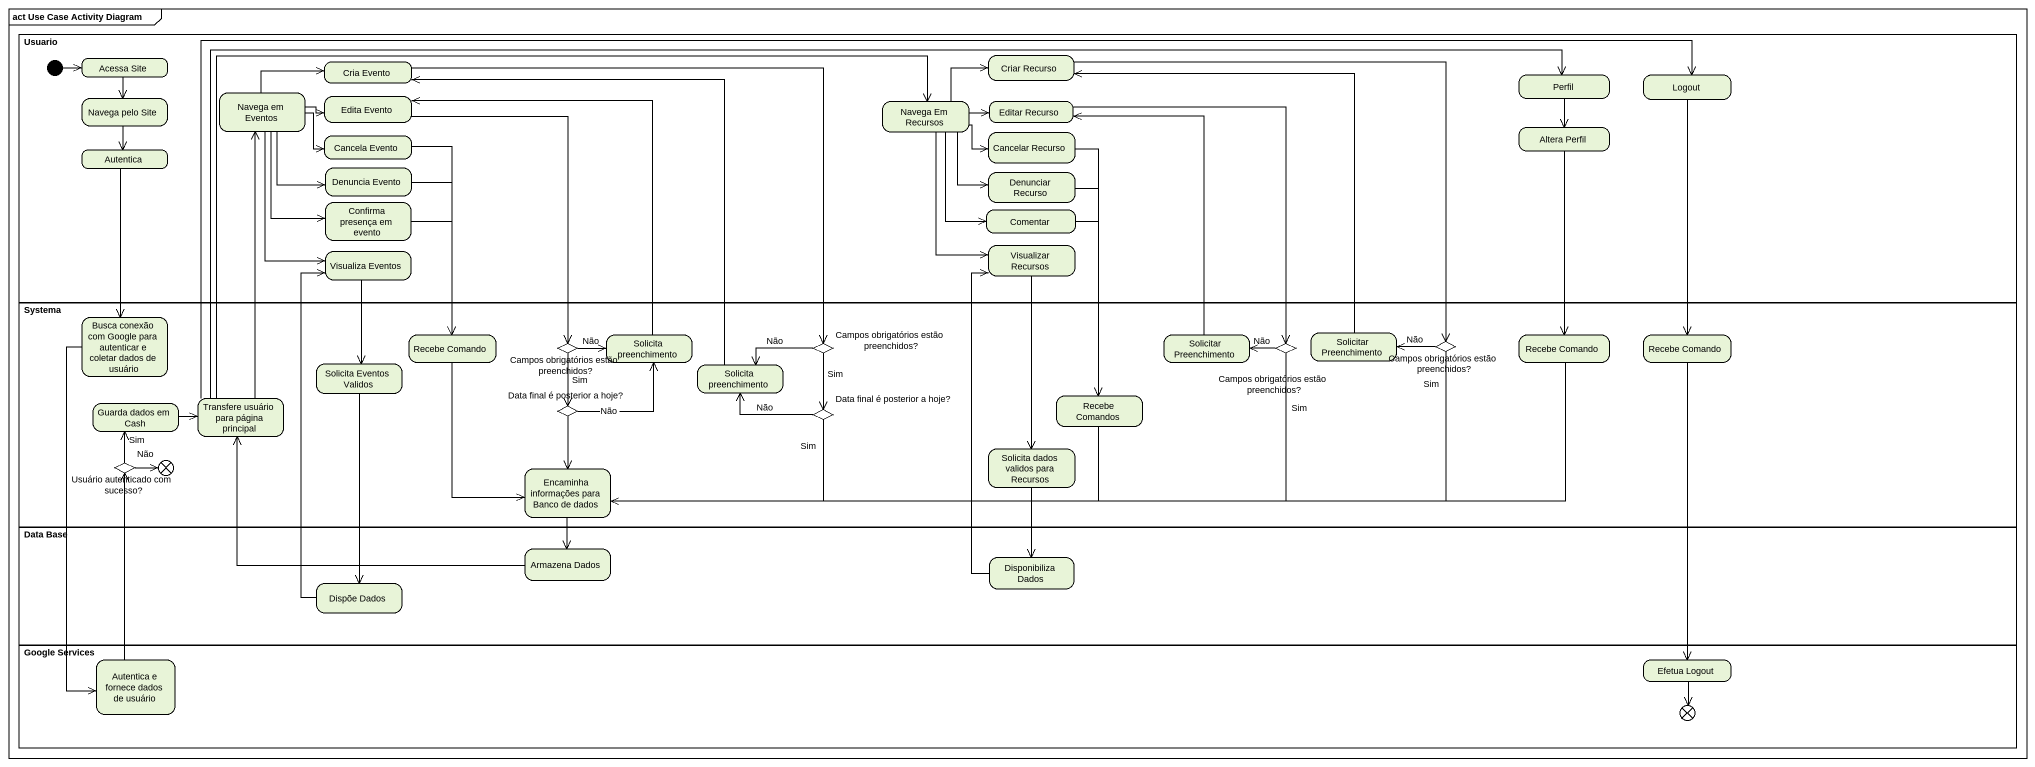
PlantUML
@startuml
mainframe act Use Case Activity Diagram
hide empty description
state Usuario <<partition>> {
  state "Acessa Site" as Acessa_Site
  state "Cria Evento" as Cria_Evento
  state "Criar Recurso" as Criar_Recurso
  state Perfil
  state Logout
  state "Navega pelo Site" as Navega_pelo_Site
  state "Navega em Eventos" as Navega_em_Eventos
  state "Edita Evento" as Edita_Evento
  state "Navega Em Recursos" as Navega_Em_Recursos
  state "Editar Recurso" as Editar_Recurso
  state Autentica
  state "Cancela Evento" as Cancela_Evento
  state "Cancelar Recurso" as Cancelar_Recurso
  state "Altera Perfil" as Altera_Perfil
  state "Confirma presença em evento" as Confirma_presença_em_evento
  state "Denuncia Evento" as Denuncia_Evento
  state "Denunciar Recurso" as Denunciar_Recurso
  state Comentar
  state "Visualiza Eventos" as Visualiza_Eventos
  state "Visualizar Recursos" as Visualizar_Recursos
  [*] -right-> Acessa_Site
}
state Systema <<partition>> {
  state "Busca conexão com Google para autenticar e coletar dados de usuário" as Busca_conexão_com_Google
  state "Recebe Comando" as Recebe_Comando
  state "Campos obrigatórios estão preenchidos?" as Campos_obrigatórios_estão <<choice>>
  state "Solicita preenchimento" as Solicita_preenchimento
  state "Campos obrigatórios estão preenchidos?" as Campos_obrigatórios_estão_2 <<choice>>
  state "Solicitar Preenchimento" as Solicitar_Preenchimento
  state "Campos obrigatórios estão preenchidos?" as Campos_obrigatórios_estão_3 <<choice>>
  state "Solicitar Preenchimento" as Solicitar_Preenchimento_2
  state "Campos obrigatórios estão preenchidos?" as Campos_obrigatórios_estão_4 <<choice>>
  state "Recebe Comando" as Recebe_Comando_2
  state "Recebe Comando" as Recebe_Comando_3
  state "Solicita Eventos Validos" as Solicita_Eventos_Validos
  state "Solicita preenchimento" as Solicita_preenchimento_2
  state "Recebe Comandos" as Recebe_Comandos
  state "Guarda dados em Cash" as Guarda_dados_em_Cash
  state "Transfere usuário para página principal" as Transfere_usuário_para
  state "Data final é posterior a hoje?" as Data_final_é_posterior_a <<choice>>
  state "Data final é posterior a hoje?" as Data_final_é_posterior_a_2 <<choice>>
  state "Usuário autenticado com sucesso?" as Usuário_autenticado_com <<choice>>
  state flowfinal1 <<end>>
  state "Encaminha informações para Banco de dados" as Encaminha_informações_para
  state "Solicita dados validos para Recursos" as Solicita_dados_validos_para
}
state "Data Base" as Data_Base <<partition>> {
  state "Armazena Dados" as Armazena_Dados
  state "Dispõe Dados" as Dispõe_Dados
  state "Disponibiliza Dados" as Disponibiliza_Dados
}
state "Google Services" as Google_Services <<partition>> {
  state "Autentica e fornece dados de usuário" as Autentica_e_fornece_dados
  state "Efetua Logout" as Efetua_Logout
  state flowfinal2 <<end>>
}
Acessa_Site --> Navega_pelo_Site
Cria_Evento --> Campos_obrigatórios_estão_2
Criar_Recurso --> Campos_obrigatórios_estão_4
Perfil --> Altera_Perfil
Logout --> Recebe_Comando_3
Navega_pelo_Site --> Autentica
Navega_em_Eventos -right-> Cria_Evento
Navega_em_Eventos -right-> Edita_Evento
Navega_em_Eventos -right-> Cancela_Evento
Navega_em_Eventos --> Confirma_presença_em_evento
Navega_em_Eventos --> Denuncia_Evento
Navega_em_Eventos --> Visualiza_Eventos
Edita_Evento --> Campos_obrigatórios_estão
Navega_Em_Recursos -right-> Criar_Recurso
Navega_Em_Recursos -right-> Editar_Recurso
Navega_Em_Recursos -right-> Cancelar_Recurso
Navega_Em_Recursos --> Denunciar_Recurso
Navega_Em_Recursos --> Comentar
Navega_Em_Recursos --> Visualizar_Recursos
Editar_Recurso --> Campos_obrigatórios_estão_3
Autentica --> Busca_conexão_com_Google
Cancela_Evento --> Recebe_Comando
Cancelar_Recurso --> Recebe_Comandos
Altera_Perfil --> Recebe_Comando_2
Confirma_presença_em_evento --> Recebe_Comando
Denuncia_Evento --> Recebe_Comando
Denunciar_Recurso --> Recebe_Comandos
Comentar --> Recebe_Comandos
Visualiza_Eventos --> Solicita_Eventos_Validos
Visualizar_Recursos --> Solicita_dados_validos_para
Busca_conexão_com_Google --> Autentica_e_fornece_dados
Recebe_Comando --> Encaminha_informações_para
Campos_obrigatórios_estão -right-> Solicita_preenchimento : Não
Campos_obrigatórios_estão --> Data_final_é_posterior_a : Sim
Solicita_preenchimento -up-> Edita_Evento
Campos_obrigatórios_estão_2 -left-> Solicita_preenchimento_2 : Não
Campos_obrigatórios_estão_2 --> Data_final_é_posterior_a_2 : Sim
Solicitar_Preenchimento -up-> Editar_Recurso
Campos_obrigatórios_estão_3 -left-> Solicitar_Preenchimento : Não
Campos_obrigatórios_estão_3 -left-> Encaminha_informações_para : Sim
Solicitar_Preenchimento_2 -up-> Criar_Recurso
Campos_obrigatórios_estão_4 -left-> Solicitar_Preenchimento_2 : Não
Campos_obrigatórios_estão_4 -left-> Encaminha_informações_para : Sim
Recebe_Comando_2 -left-> Encaminha_informações_para
Recebe_Comando_3 --> Efetua_Logout
Solicita_Eventos_Validos --> Dispõe_Dados
Solicita_preenchimento_2 -up-> Cria_Evento
Recebe_Comandos -left-> Encaminha_informações_para
Guarda_dados_em_Cash -right-> Transfere_usuário_para
Transfere_usuário_para -right-> Perfil
Transfere_usuário_para -right-> Logout
Transfere_usuário_para -up-> Navega_em_Eventos
Transfere_usuário_para -right-> Navega_Em_Recursos
Data_final_é_posterior_a -up-> Solicita_preenchimento : Não
Data_final_é_posterior_a --> Encaminha_informações_para
Data_final_é_posterior_a_2 -left-> Solicita_preenchimento_2 : Não
Data_final_é_posterior_a_2 -left-> Encaminha_informações_para : Sim
Usuário_autenticado_com -up-> Guarda_dados_em_Cash : Sim
Usuário_autenticado_com -right-> flowfinal1 : Não
Encaminha_informações_para --> Armazena_Dados
Solicita_dados_validos_para --> Disponibiliza_Dados
Armazena_Dados -left-> Transfere_usuário_para
Dispõe_Dados -up-> Visualiza_Eventos
Disponibiliza_Dados -up-> Visualizar_Recursos
Autentica_e_fornece_dados -up-> Usuário_autenticado_com
Efetua_Logout --> flowfinal2
@enduml
